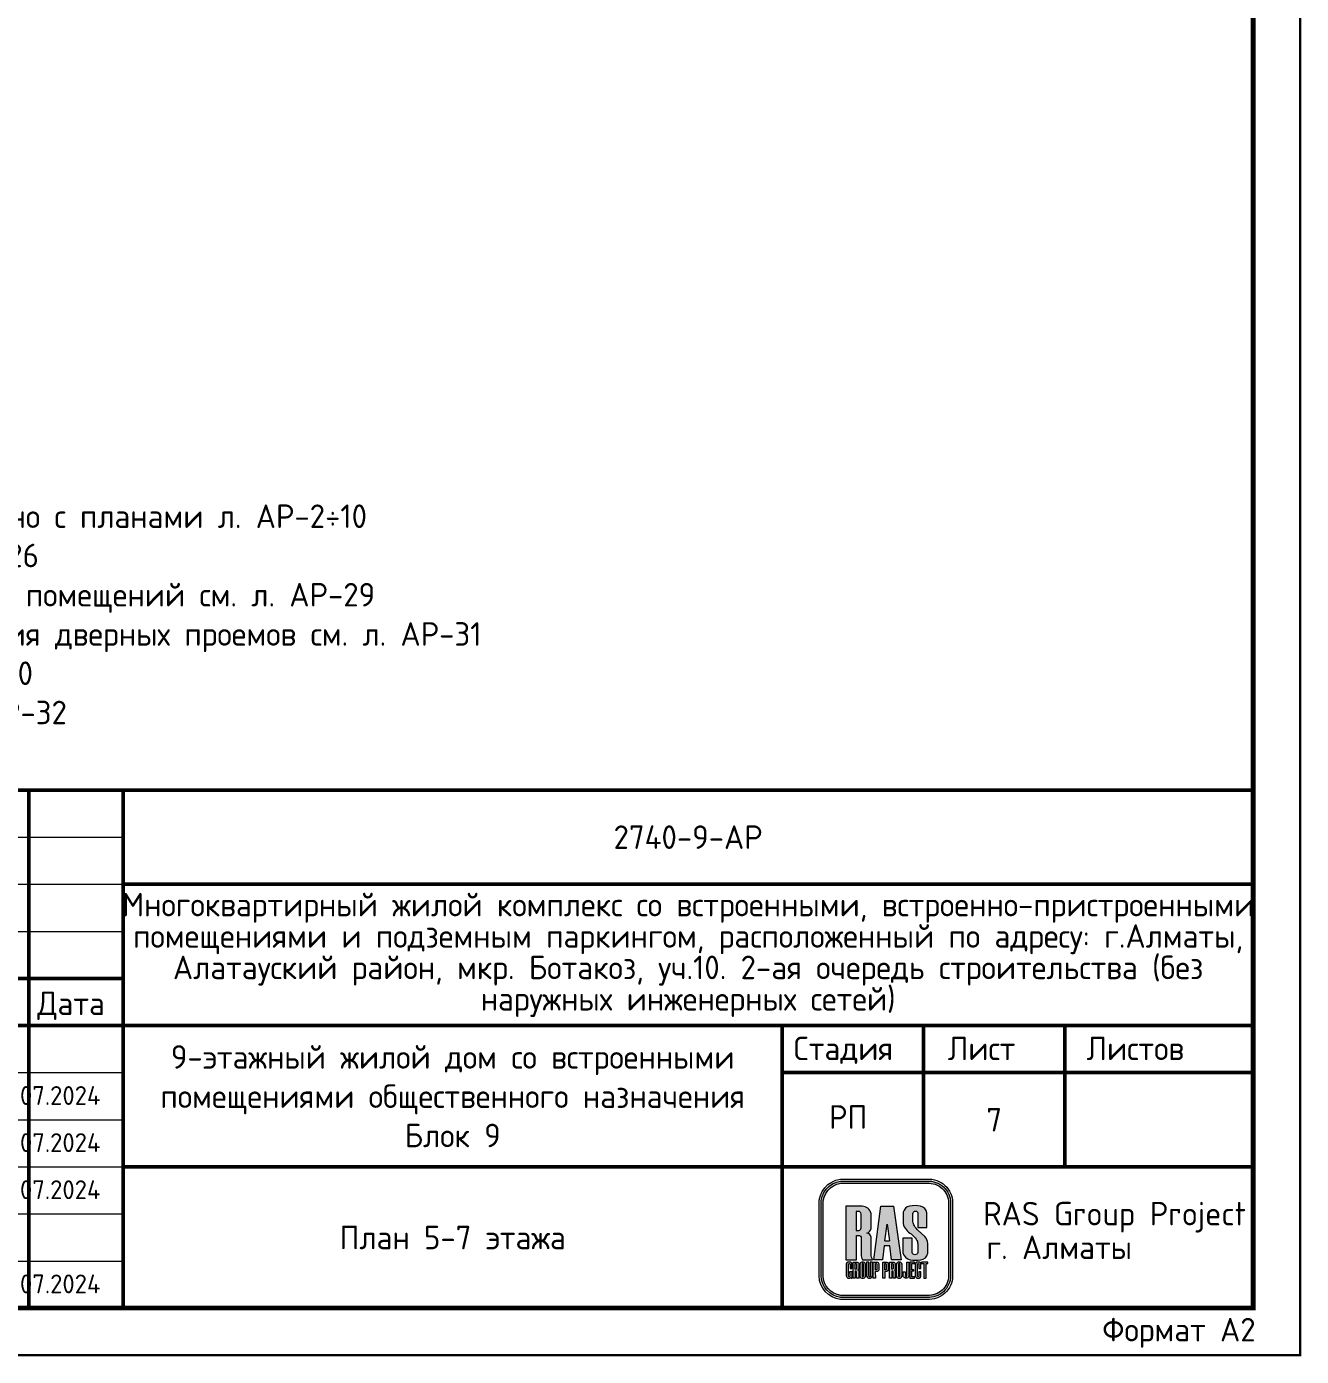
# Model space of a CAD drawing. Header units: millimetres. Extents: x -6427 to 93283, y -13 to 42012.
# Drawn here: x 45875 to 59412, y -13 to 14106 of the extents above; entities that cross this region are included whole.
import ezdxf
from ezdxf.enums import TextEntityAlignment as Align

# ---------------------------------------------------------------- set-up
doc = ezdxf.new("R2010")
doc.units = ezdxf.units.MM
doc.layers.add('Layout frame', color=96, linetype='Continuous')
doc.layers.add('АР_Текст', color=7, linetype='Continuous')
doc.layers.add('АР_Штамп', color=7, linetype='Continuous', lineweight=25)
doc.styles.add('Common Павел', font='')
doc.styles.add('Common_I', font='', dxfattribs={"height": 250})
doc.styles.add('GOST Common', font='', dxfattribs={"height": 350})
doc.styles.add('GOST Common_I', font='', dxfattribs={"height": 250})
doc.styles.get('Common Павел').set_extended_font_data('GOST Common')
doc.styles.get('Common_I').set_extended_font_data('GOST Common')
doc.styles.get('GOST Common').set_extended_font_data('GOST Common')
doc.styles.get('GOST Common_I').set_extended_font_data('GOST Common')

# ---------------------------------------------------------------- blocks, each defined once
blk = doc.blocks.new('*U25')
for points, const_width in [([(-593.9999999999997, 0), (2.274e-13, 0), (2.274e-13, 420), (-593.9999999999997, 420)], 0.25), ([(-573.9999999999997, 5), (-4.999999999999771, 5), (-4.999999999999771, 415), (-573.9999999999997, 415)], 0.5)]:
    blk.add_lwpolyline(points, close=True, dxfattribs=dict(const_width=const_width))
blk = doc.blocks.new('лого новое')
at = {"layer": 'АР_Штамп', "lineweight": 0, "true_color": 0x123c68}
h = blk.add_hatch(color=156, dxfattribs=at)
h.dxf.hatch_style = 1
h.paths.add_polyline_path([(3491.152349176371, -4007.756345860292, 0.432510665305299), (3488.433522004874, -4005.26023996548), (3478.381392579166, -4005.26023996548, 0.385867313233951), (3476.112666548638, -4007.99093714883), (3476.112666548638, -4016.258436733121, 0.3633185782160488), (3478.381848652841, -4018.760950673397), (3488.435907719681, -4018.760950673397, 0.4209607972622973), (3491.152349176371, -4016.267233166861)])
h.paths.add_polyline_path([(3490.914136246739, -4016.263422839734, -0.421296955965611), (3488.442523024669, -4018.522737743764), (3478.398615402494, -4018.522737743764, -0.3608855570349654), (3476.35087947827, -4016.253612772284), (3476.35087947827, -4007.985660469045, -0.3845067119856615), (3478.398615402494, -4005.498452895111), (3488.442523024669, -4005.498452895111, -0.4334440978334803), (3490.914136246739, -4007.757767799143)], flags=16)
h.paths.add_polyline_path([(3488.405698872497, -4010.63466882486), (3487.356890778481, -4010.63466882486), (3487.356890778481, -4009.004427546424, 1), (3486.780459530072, -4009.012921334686), (3486.780459530072, -4009.941910033622, 0.1110373298592397), (3486.919037582231, -4010.401968567459, 0.075325032108185), (3487.395305406925, -4010.993401264816), (3488.147817361837, -4011.688376024384, -0.2031706475057633), (3488.505884235824, -4012.475516479054), (3488.505884235824, -4013.629057872008, -0.3354881499694553), (3487.679826606594, -4014.389021072575, -0.0681083134678888), (3486.448819627535, -4014.372762872093, -0.2900966282773334), (3485.62369511959, -4013.580113346557), (3485.62369511959, -4011.881224907813), (3486.682777662877, -4011.881224907813), (3486.682777662877, -4013.530743476742, 0.7971486601616355), (3487.342173255775, -4013.530743476742), (3487.342173255775, -4012.547647615802, 0.1301230624830047), (3487.168868103954, -4012.004631414371, 0.063333580515416), (3486.581097788224, -4011.385550175188, -0.2209450606864363), (3485.646820848996, -4010.171392935713), (3485.646820848996, -4008.857411221615, -0.3050317132077415), (3486.381488225547, -4008.160675781195, -0.1133776647377639), (3487.6662116337, -4008.160675781195, -0.2751931329389394), (3488.405698872497, -4008.932711066996)], flags=0)
h.paths.add_polyline_path([(3488.516176386582, -4014.640047987255), (3488.516176386582, -4014.802681289889), (3488.29800302078, -4014.802681289889), (3488.29800302078, -4016.52822107969), (3488.027266351377, -4016.52822107969), (3488.027266351377, -4014.80268128989), (3487.787997869697, -4014.80268128989), (3487.787997869697, -4014.640047987255)], flags=0)
h.paths.add_polyline_path([(3485.395459722371, -4014.372762872093), (3484.287030488693, -4014.372762872093), (3484.100740031186, -4012.770772795244), (3483.43940991855, -4012.770772795244), (3483.243803420898, -4014.372762872093), (3482.237789938007, -4014.372762872093), (3483.057141232148, -4008.160675781195), (3484.53815138084, -4008.160675781195)], flags=0)
h.paths.add_polyline_path([(3487.552719809123, -4014.670651407292, -0.2650713148110467), (3487.693841127356, -4014.839443653551), (3487.693841127356, -4015.395608125575), (3487.482707896127, -4015.395608125575), (3487.478077692678, -4015.395608125575), (3487.478077692678, -4014.89700407411, 1), (3487.315203774734, -4014.901292368867), (3487.315203774734, -4016.291839690508, 1.003544226349862), (3487.455130444078, -4016.251512935683), (3487.45345998073, -4015.779359580734), (3487.707774727031, -4015.779359580734), (3487.706003353763, -4016.2739361102, -0.2363697239079357), (3487.520364018226, -4016.508761040738, -0.1493250764697856), (3487.218477787879, -4016.504332329583, -0.2254782813037806), (3487.046004605985, -4016.259680236822), (3487.046004605985, -4014.853508872544, -0.2309513250111045), (3487.227224851631, -4014.670651407292, -0.1890870422265336)], flags=0)
h.paths.add_polyline_path([(3486.94898528019, -4014.640047987255), (3486.94898528019, -4014.813046654149), (3486.648765518479, -4014.81304665415), (3486.648765518479, -4015.535071916183), (3486.869998712884, -4015.535071916183), (3486.869998712884, -4015.662122704845), (3486.648765518479, -4015.662122704845), (3486.648765518479, -4016.360354331466), (3486.94898528019, -4016.360354331466), (3486.94898528019, -4016.52822107969), (3486.419114002238, -4016.52822107969), (3486.419114002238, -4014.640047987255)], flags=0)
h.paths.add_polyline_path([(3486.302592694465, -4014.640047987255), (3486.302592694465, -4016.27983172754, -0.76106613662442), (3485.645642435666, -4016.276620270731), (3485.645642435666, -4015.76949757626), (3485.902984136379, -4015.76949757626), (3485.902984136379, -4016.263051999296, 1.002522602945169), (3486.065715238176, -4016.234470050668), (3486.061698204693, -4014.640047987255)], flags=0)
h.paths.add_polyline_path([(3484.054167416809, -4012.184351163419), (3483.513925595796, -4012.184351163419), (3483.784046506303, -4010.251808669196)], flags=0)
h.paths.add_polyline_path([(3485.52026532643, -4014.872592727537), (3485.52026532643, -4016.301398182923, -0.6727829416384699), (3484.8459827823, -4016.301398182923), (3484.8459827823, -4014.886519014956), (3484.8459827823, -4014.872592727538, -0.6897545911761342)], flags=0)
h.paths.add_polyline_path([(3485.26341673859, -4014.872592727537), (3485.263416738591, -4016.260051276446, -1), (3485.115460117286, -4016.301398182923), (3485.115460117286, -4014.890829754523, -1)], flags=0)
h.paths.add_polyline_path([(3484.731575537927, -4014.829128518401), (3484.731575537927, -4015.365599484944, -0.29132097750959), (3484.624405673275, -4015.567589385852, -0.1912034016723041), (3484.724085279807, -4015.690383524773), (3484.724085279807, -4016.351055534227, 0.1269421137424825), (3484.774054051055, -4016.52822107969), (3484.514193681508, -4016.52822107969, -0.1697611834000866), (3484.466101267964, -4016.405290146603), (3484.466101267964, -4015.763237105714, 0.5288834739631513), (3484.315962306094, -4015.702009929537), (3484.315962306094, -4016.52822107969), (3484.067868368359, -4016.52822107969), (3484.067868368359, -4014.640047987255), (3484.478914616341, -4014.640047987255, -0.3570941485884957)], flags=0)
h.paths.add_polyline_path([(3484.47786264221, -4014.909304862091), (3484.47786264221, -4015.37551665547, -0.4135154183770246), (3484.394837606905, -4015.481663412331), (3484.315962306094, -4015.481663412331), (3484.315962306094, -4014.826081642072), (3484.368976171223, -4014.826081642072, -0.4149120511803754)], flags=0)
h.paths.add_polyline_path([(3483.912550456917, -4014.86209270652), (3483.912550456917, -4015.525419377779, -0.3257717128889543), (3483.753239595588, -4015.744081647524), (3483.504179662376, -4015.744081647524), (3483.508073989689, -4016.52822107969), (3483.266979725983, -4016.52822107969), (3483.266979725983, -4014.640047987255), (3483.629081751041, -4014.640047987255, -0.3979925832420173)], flags=0)
h.paths.add_polyline_path([(3481.925552547025, -4010.776590910177, -0.2556427871070617), (3481.437477858377, -4011.283082794512, -0.345567410730248), (3481.919309827249, -4011.747394258252), (3481.919309827249, -4013.793806140706, 0.0712670889883368), (3482.091393576412, -4014.372762872093), (3480.932702232544, -4014.372762872093, -0.1350042729171633), (3480.760618483381, -4013.765144556619), (3480.760618483381, -4011.758859319368, 0.2424428225328785), (3480.559855795214, -4011.546766375749), (3480.209960601195, -4011.546766375749), (3480.209960601195, -4014.390955427592), (3478.998038354758, -4014.390955427592), (3478.998038354758, -4008.160675781195), (3480.843407449886, -4008.160675781195, -0.3507967409498668), (3481.925552547025, -4008.991851032702)], flags=0)
h.paths.add_polyline_path([(3483.679798651529, -4014.901174158794), (3483.679798651529, -4015.454042746358, -0.3068764904410675), (3483.614470046446, -4015.56012876023), (3483.508314224167, -4015.56012876023), (3483.508314224167, -4014.81752986923), (3483.57115583039, -4014.81752986923, -0.4140177902602409)], flags=0)
h.paths.add_polyline_path([(3482.821233504364, -4014.86209270652), (3482.821233504364, -4015.525419377779, -0.3257717128887565), (3482.661922643034, -4015.744081647524), (3482.412862709822, -4015.744081647524), (3482.416757037136, -4016.52822107969), (3482.175662773431, -4016.52822107969), (3482.175662773431, -4014.640047987255), (3482.537764798488, -4014.640047987255, -0.3979925832414501)], flags=0)
h.paths.add_polyline_path([(3482.588481698975, -4014.901174158794), (3482.588481698975, -4015.454042746358, -0.3068764904410143), (3482.523153093893, -4015.56012876023), (3482.416997271613, -4015.56012876023), (3482.416997271613, -4014.81752986923), (3482.479838877837, -4014.81752986923, -0.414017790260235)], flags=0)
h.paths.add_polyline_path([(3480.766128703652, -4010.665987208159, -0.3933015679782135), (3480.489090304595, -4010.989626176582), (3480.194317543556, -4010.989626176582), (3480.194317543556, -4008.761580495445), (3480.429413531686, -4008.761580495445, -0.43208775114214), (3480.766128703652, -4009.068761028025)], flags=0)
h.paths.add_polyline_path([(3482.077462505521, -4014.640047987255), (3482.077462505521, -4016.301398182923, -0.6737484248466835), (3481.403018119217, -4016.301398182923), (3481.403018119217, -4014.640047987255), (3481.667131903402, -4014.640047987255), (3481.667131903402, -4016.301398182923, 1), (3481.826720930969, -4016.285652217533), (3481.826720930969, -4014.640047987255)], flags=0)
h.paths.add_polyline_path([(3481.280124275839, -4014.872592727537), (3481.280124275839, -4016.301398182923, -0.6727829416384699), (3480.605841731709, -4016.301398182923), (3480.605841731709, -4014.886519014956), (3480.605841731709, -4014.872592727538, -0.6897545911761342)], flags=0)
h.paths.add_polyline_path([(3481.023275687999, -4014.872592727537), (3481.023275688, -4016.260051276446, -1), (3480.875319066696, -4016.301398182923), (3480.875319066696, -4014.890829754523, -1)], flags=0)
h.paths.add_polyline_path([(3480.489579594114, -4014.829128518401), (3480.489579594114, -4015.365599484944, -0.291320977509589), (3480.382409729462, -4015.567589385852, -0.1912034016723269), (3480.482089335995, -4015.690383524773), (3480.482089335995, -4016.351055534227, 0.1269421137424823), (3480.532058107243, -4016.52822107969), (3480.272197737696, -4016.52822107969, -0.1697611834000551), (3480.224105324153, -4016.405290146603), (3480.224105324153, -4015.763237105714, 0.5288834739631513), (3480.073966362282, -4015.702009929537), (3480.073966362282, -4016.52822107969), (3479.825872424547, -4016.52822107969), (3479.825872424547, -4014.640047987255), (3480.23691867253, -4014.640047987255, -0.3570941485884944)], flags=0)
h.paths.add_polyline_path([(3480.152841663092, -4015.481663412331), (3480.154696556314, -4015.481663412331, 0.4464287423633951), (3480.235866698398, -4015.365085617549), (3480.235866698398, -4014.909304862091, 0.6003983681813697), (3480.075821255503, -4014.849471616439), (3480.075821255503, -4014.851153759891, -0.5738683307367579), (3480.235866698398, -4014.899338028896), (3480.235866698398, -4015.37551665547, -0.4135154183770198)], flags=0)
h.paths.add_polyline_path([(3479.315206026635, -4016.291839690508, 1), (3479.455275370737, -4016.252007991727), (3479.455275370737, -4015.962953383338), (3479.315206026635, -4015.962953383338)], flags=0)
h = blk.add_hatch(color=156, dxfattribs=at)
h.dxf.hatch_style = 1
edge = h.paths.add_edge_path()
edge.add_arc((3480.865025205599, -4009.252565373658), 1.092103570862656, 13.81140456466949, 88.8657787606843)
edge.add_line((3480.886642961313, -4008.160675781195), (3478.998038354758, -4008.160675781195))
edge.add_line((3478.998038354758, -4008.160675781195), (3478.998038354758, -4014.390955427592))
edge.add_line((3478.998038354758, -4014.390955427592), (3480.209960601195, -4014.390955427592))
edge.add_line((3480.209960601195, -4014.390955427592), (3480.209960601195, -4011.546766375749))
edge.add_line((3480.209960601195, -4011.546766375749), (3480.559855795214, -4011.546766375749))
edge.add_arc((3480.454388156289, -4011.847665134864), 0.3188471202581165, 16.171989991716828, 70.6839912972967, ccw=False)
edge.add_line((3480.760618483381, -4011.758859319368), (3480.760618483381, -4013.765144556619))
edge.add_arc((3481.951336080019, -4013.756098201249), 1.190751960522806, 180.4352904600995, 211.1900432916994)
edge.add_line((3480.932702232544, -4014.372762872093), (3482.091393576412, -4014.372762872093))
edge.add_arc((3484.025976577555, -4013.482692639311), 2.129515533542216, 188.4007458294305, 204.706391341113, ccw=False)
edge.add_line((3481.919309827249, -4013.793806140706), (3481.919309827249, -4011.747394258252))
edge.add_arc((3481.382601440648, -4011.822192471401), 0.5418954372731826, 7.933908034159451, 84.18783428263328)
edge.add_arc((3481.218573331005, -4010.58372859893), 0.7328134025682466, 287.3806173200341, 344.7411249968013)
edge.add_line((3481.925552547025, -4010.776590910177), (3481.925552547025, -4008.991851032702))
edge = h.paths.add_edge_path(flags=16)
edge.add_line((3480.194317543556, -4008.761580495445), (3480.429413531686, -4008.761580495445))
edge.add_arc((3480.453222944098, -4009.073616880415), 0.3129434352473862, 0.889077648458283, 94.36340316026377, ccw=False)
edge.add_line((3480.766128703652, -4009.068761028025), (3480.766128703652, -4010.665987208159))
edge.add_arc((3480.453712084623, -4010.678948651778), 0.3126853736046641, -83.50346146917389, 2.3757070782988876, ccw=False)
edge.add_line((3480.489090304595, -4010.989626176582), (3480.194317543556, -4010.989626176582))
edge.add_line((3480.194317543556, -4010.989626176582), (3480.194317543556, -4008.761580495445))
h.paths.add_polyline_path([(3484.53815138084, -4008.160675781195), (3483.057141232148, -4008.160675781195), (3482.237789938007, -4014.372762872093), (3483.243803420898, -4014.372762872093), (3483.43940991855, -4012.770772795244), (3484.100740031186, -4012.770772795244), (3484.287030488693, -4014.372762872093), (3485.395459722371, -4014.372762872093)])
h.paths.add_polyline_path([(3483.784046506303, -4010.251808669196), (3484.054167416809, -4012.184351163419), (3483.513925595796, -4012.184351163419)], flags=16)
edge = h.paths.add_edge_path()
edge.add_arc((3487.068675154276, -4009.008674440556), 0.2882469117706405, 0.8441995531060229, 180.844199553106, ccw=False)
edge.add_line((3487.356890778481, -4009.004427546424), (3487.356890778481, -4010.63466882486))
edge.add_line((3487.356890778481, -4010.63466882486), (3488.405698872497, -4010.63466882486))
edge.add_line((3488.405698872497, -4010.63466882486), (3488.405698872497, -4008.932711066996))
edge.add_arc((3487.387712260165, -4009.167607299057), 1.044735843514188, 12.99334735294157, 74.53950109712157)
edge.add_arc((3487.023849929623, -4010.957101648312), 2.869255337041973, 77.06312024462098, 102.9368797553702)
edge.add_arc((3486.532058184357, -4009.055143056039), 0.9070518277705208, 99.55529012948952, 167.4087631735813)
edge.add_line((3485.646820848996, -4008.857411221615), (3485.646820848996, -4010.171392935713))
edge.add_arc((3487.420716371793, -4009.772940360422), 1.818095096676053, 192.6596635367102, 242.495889488476)
edge.add_arc((3484.441052907933, -4014.005921323069), 3.383214010716018, 36.26602087304008, 50.76164767935529, ccw=False)
edge.add_arc((3486.229911086268, -4012.603465708777), 1.113661884604153, 2.872938129742579, 32.52832132731021, ccw=False)
edge.add_line((3487.342173255775, -4012.547647615802), (3487.342173255775, -4013.530743476742))
edge.add_arc((3487.012475459326, -4013.455354367422), 0.3382072660183031, 192.8798921752608, 347.12010782473925, ccw=False)
edge.add_line((3486.682777662877, -4013.530743476742), (3486.682777662877, -4011.881224907813))
edge.add_line((3486.682777662877, -4011.881224907813), (3485.62369511959, -4011.881224907813))
edge.add_line((3485.62369511959, -4011.881224907813), (3485.62369511959, -4013.580113346557))
edge.add_arc((3486.66186208481, -4013.32520226939), 1.069004352160271, 193.7954618929713, 258.5045250360848)
edge.add_arc((3487.123724025906, -4009.883288844142), 4.539919932618162, 261.4507216765402, 277.0359284737468)
edge.add_arc((3487.590283575211, -4013.462758669072), 0.9305804611166145, 275.5217019212792, 349.7056723576251)
edge.add_line((3488.505884235824, -4013.629057872008), (3488.505884235824, -4012.475516479054))
edge.add_arc((3487.398261169063, -4012.504357759062), 1.107998500654323, 1.49158170056894, 47.42959412692374)
edge.add_line((3488.147817361837, -4011.688376024384), (3487.395305406925, -4010.993401264816))
edge.add_arc((3489.10896950349, -4009.125944638506), 2.534568777328695, 211.4349957264591, 227.4590770359736, ccw=False)
edge.add_arc((3487.872797156038, -4009.863778334469), 1.095128326504993, 184.0912310880538, 212.2280913148216, ccw=False)
edge.add_line((3486.780459530072, -4009.941910033622), (3486.780459530072, -4009.012921334686))
h.paths.add_polyline_path([(3488.29800302078, -4014.802681289889), (3488.516176386582, -4014.802681289889), (3488.516176386582, -4014.640047987255), (3487.787997869697, -4014.640047987255), (3487.787997869697, -4014.80268128989), (3488.027266351377, -4014.80268128989), (3488.027266351377, -4016.52822107969), (3488.29800302078, -4016.52822107969)])
edge = h.paths.add_edge_path()
edge.add_arc((3487.396640733706, -4014.899148221489), 0.0814651806270558, 1.508187702821374, 181.5081877028214, ccw=False)
edge.add_line((3487.478077692678, -4014.89700407411), (3487.478077692678, -4015.395608125575))
edge.add_line((3487.478077692678, -4015.395608125575), (3487.693841127356, -4015.395608125575))
edge.add_line((3487.693841127356, -4015.395608125575), (3487.693841127356, -4014.839443653551))
edge.add_arc((3487.47527083713, -4014.878793227966), 0.2220841299515784, 10.20573133618772, 69.5899109937086)
edge.add_arc((3487.389972330377, -4015.085615379082), 0.4457374111761962, 68.58505486389588, 111.4149451359195)
edge.add_arc((3487.323996333652, -4014.947784018142), 0.2935425075329021, 109.248607215053, 161.2666956360627)
edge.add_line((3487.046004605985, -4014.853508872544), (3487.046004605985, -4016.259680236822))
edge.add_arc((3487.389709308298, -4016.200498150971), 0.3487627297715581, 189.7698852210353, 240.5957406793991)
edge.add_arc((3487.376670120585, -4016.012398641406), 0.5167432318770712, 252.1736385119393, 286.1454086551669)
edge.add_arc((3487.378693935978, -4016.205974214734), 0.3342907031399593, 295.0742923546133, 348.2698950167803)
edge.add_line((3487.706003353763, -4016.2739361102), (3487.707774727031, -4015.779359580734))
edge.add_line((3487.707774727031, -4015.779359580734), (3487.45345998073, -4015.779359580734))
edge.add_line((3487.45345998073, -4015.779359580734), (3487.455273118836, -4016.291839690508))
edge.add_arc((3487.385238446785, -4016.271923841117), 0.0728113751158488, 195.8742296109649, 344.1257703891331, ccw=False)
edge.add_line((3487.315203774734, -4016.291839690508), (3487.315203774734, -4014.901292368867))
h.paths.add_polyline_path([(3486.648765518479, -4014.81304665415), (3486.94898528019, -4014.813046654149), (3486.94898528019, -4014.640047987255), (3486.419114002238, -4014.640047987255), (3486.419114002238, -4016.52822107969), (3486.94898528019, -4016.52822107969), (3486.94898528019, -4016.360354331466), (3486.648765518479, -4016.360354331466), (3486.648765518479, -4015.662122704845), (3486.869998712884, -4015.662122704845), (3486.869998712884, -4015.535071916183), (3486.648765518479, -4015.535071916183)])
edge = h.paths.add_edge_path()
edge.add_line((3486.302592694465, -4014.640047987255), (3486.061698204693, -4014.640047987255))
edge.add_line((3486.061698204693, -4014.640047987255), (3486.065787248372, -4016.263051999296))
edge.add_arc((3485.984385692376, -4016.248966019726), 0.082611307573986, 189.8174204222252, 350.1825795777749, ccw=False)
edge.add_line((3485.902984136379, -4016.263051999296), (3485.902984136379, -4015.76949757626))
edge.add_line((3485.902984136379, -4015.76949757626), (3485.645642435666, -4015.76949757626))
edge.add_line((3485.645642435666, -4015.76949757626), (3485.645642435666, -4016.276620270731))
edge.add_arc((3485.974561452721, -4016.187422314924), 0.3407990538431633, 195.1728469199727, 344.2669844731702)
edge.add_line((3486.302592694465, -4016.27983172754), (3486.302592694465, -4014.640047987255))
edge = h.paths.add_edge_path()
edge.add_arc((3485.183124054365, -4015.000712548753), 0.360664561494026, 20.80770248846211, 159.1922975116054)
edge.add_line((3484.8459827823, -4014.872592727538), (3484.8459827823, -4014.886519014956))
edge.add_line((3484.8459827823, -4014.886519014956), (3484.8459827823, -4016.301398182923))
edge.add_arc((3485.183124054365, -4016.164252392709), 0.3639686869812444, 202.1360135891633, 337.8639864108367)
edge.add_line((3485.52026532643, -4016.301398182923), (3485.52026532643, -4014.872592727537))
edge = h.paths.add_edge_path(flags=16)
edge.add_arc((3485.189438427938, -4016.280724729685), 0.0768126429423027, 195.6131745592698, 344.3868254407302, ccw=False)
edge.add_line((3485.115460117286, -4016.301398182923), (3485.115460117286, -4014.872592727538))
edge.add_arc((3485.189438427938, -4014.881711241031), 0.0745381629451054, 7.026794033485999, 172.973205966861, ccw=False)
edge.add_line((3485.26341673859, -4014.872592727537), (3485.263416738591, -4016.301398182923))
edge = h.paths.add_edge_path()
edge.add_arc((3484.519361933057, -4015.382430755482), 0.21288002667982, 299.5670027137753, 355.4652000270627)
edge.add_line((3484.731575537927, -4015.399262026019), (3484.731575537927, -4014.829128518401))
edge.add_arc((3484.489750539406, -4014.888919088285), 0.2491068890180652, 13.88770523456645, 92.49310093876998)
edge.add_line((3484.478914616341, -4014.640047987255), (3484.067868368359, -4014.640047987255))
edge.add_line((3484.067868368359, -4014.640047987255), (3484.067868368359, -4016.52822107969))
edge.add_line((3484.067868368359, -4016.52822107969), (3484.294902593191, -4016.52822107969))
edge.add_line((3484.294902593191, -4016.52822107969), (3484.294902593191, -4015.763237105714))
edge.add_arc((3484.380501930578, -4015.761171903039), 0.0856242467009926, 1.3820719871010283, 181.382071987101, ccw=False)
edge.add_line((3484.466101267964, -4015.759106700365), (3484.466101267964, -4016.405290146603))
edge.add_arc((3484.66596535227, -4016.397973038556), 0.1999979806532302, 182.0966861348375, 220.6356699147405)
edge.add_line((3484.514193681508, -4016.52822107969), (3484.774054051055, -4016.52822107969))
edge.add_arc((3485.092357329257, -4016.342815515026), 0.3683642223701313, 181.281768632118, 210.2199807595572, ccw=False)
edge.add_line((3484.724085279807, -4016.351055534227), (3484.724085279807, -4015.690383524773))
edge.add_arc((3484.519560807247, -4015.754553580155), 0.2143549763452746, 17.41937731705333, 60.71737671370614)
edge = h.paths.add_edge_path(flags=16)
edge.add_line((3484.394837606905, -4015.481663412331), (3484.315962306094, -4015.481663412331))
edge.add_line((3484.315962306094, -4015.481663412331), (3484.315962306094, -4014.826081642072))
edge.add_line((3484.315962306094, -4014.826081642072), (3484.394837606905, -4014.826081642072))
edge.add_arc((3484.381906889063, -4014.922006838459), 0.0967928032731099, 7.540589574898206, 82.32280577663761, ccw=False)
edge.add_line((3484.47786264221, -4014.909304862091), (3484.47786264221, -4015.398440192311))
edge.add_arc((3484.383150057443, -4015.386978423889), 0.0954035945260725, 277.0367753413707, 353.0998293082821, ccw=False)
edge = h.paths.add_edge_path()
edge.add_line((3483.912550456917, -4015.525419377779), (3483.912550456917, -4014.86209270652))
edge.add_arc((3483.653431216481, -4014.900927286782), 0.2620131778909747, 8.523563035429262, 84.66768199821196)
edge.add_line((3483.677780681921, -4014.640047987255), (3483.266979725983, -4014.640047987255))
edge.add_line((3483.266979725983, -4014.640047987255), (3483.266979725983, -4016.52822107969))
edge.add_line((3483.266979725983, -4016.52822107969), (3483.508073989689, -4016.52822107969))
edge.add_line((3483.508073989689, -4016.52822107969), (3483.504179662376, -4015.744081647524))
edge.add_line((3483.504179662376, -4015.744081647524), (3483.753239595588, -4015.744081647524))
edge.add_arc((3483.682900224964, -4015.525468737537), 0.2296502372579547, 287.8357376746598, 360.0123148395042)
edge = h.paths.add_edge_path(flags=16)
edge.add_line((3483.614470046446, -4015.56012876023), (3483.508314224167, -4015.56012876023))
edge.add_line((3483.508314224167, -4015.56012876023), (3483.508314224167, -4014.81752986923))
edge.add_line((3483.508314224167, -4014.81752986923), (3483.596098430904, -4014.81752986923))
edge.add_arc((3483.583627130647, -4014.913709748091), 0.0969850629105294, 7.426415653118397, 82.61188394394708, ccw=False)
edge.add_line((3483.679798651529, -4014.901174158794), (3483.679798651529, -4015.454042746358))
edge.add_arc((3483.56884914342, -4015.458877105504), 0.1110547809768066, -65.74512745374852, 2.494948249320089, ccw=False)
edge = h.paths.add_edge_path()
edge.add_line((3482.821233504364, -4015.525419377777), (3482.821233504364, -4014.86209270652))
edge.add_arc((3482.56211426393, -4014.90092728678), 0.2620131778889061, 8.523563035094844, 84.66768199867003)
edge.add_line((3482.586463729367, -4014.640047987255), (3482.175662773431, -4014.640047987255))
edge.add_line((3482.175662773431, -4014.640047987255), (3482.175662773431, -4016.52822107969))
edge.add_line((3482.175662773431, -4016.52822107969), (3482.416757037136, -4016.52822107969))
edge.add_line((3482.416757037136, -4016.52822107969), (3482.412862709822, -4015.744081647524))
edge.add_line((3482.412862709822, -4015.744081647524), (3482.661922643034, -4015.744081647524))
edge.add_arc((3482.591583272411, -4015.525468737537), 0.2296502372583876, 287.8357376746251, 360.0123148399581)
edge = h.paths.add_edge_path(flags=16)
edge.add_line((3482.523153093893, -4015.56012876023), (3482.416997271613, -4015.56012876023))
edge.add_line((3482.416997271613, -4015.56012876023), (3482.416997271613, -4014.81752986923))
edge.add_line((3482.416997271613, -4014.81752986923), (3482.50478147835, -4014.81752986923))
edge.add_arc((3482.492310178092, -4014.913709748092), 0.0969850629126257, 7.426415654010384, 82.6118839427532, ccw=False)
edge.add_line((3482.588481698975, -4014.901174158794), (3482.588481698975, -4015.454042746358))
edge.add_arc((3482.477532190866, -4015.458877105504), 0.1110547809777152, -65.74512745332078, 2.494948249299682, ccw=False)
edge = h.paths.add_edge_path()
edge.add_line((3482.077462505521, -4014.640047987255), (3481.826720930969, -4014.640047987255))
edge.add_line((3481.826720930969, -4014.640047987255), (3481.826720930969, -4016.301398182923))
edge.add_arc((3481.746926417186, -4016.293525200228), 0.0801819698338365, 185.6348911583978, 354.3651088416022, ccw=False)
edge.add_line((3481.667131903402, -4016.301398182923), (3481.667131903402, -4014.640047987255))
edge.add_line((3481.667131903402, -4014.640047987255), (3481.403018119217, -4014.640047987255))
edge.add_line((3481.403018119217, -4014.640047987255), (3481.403018119217, -4016.301398182923))
edge.add_arc((3481.740240312369, -4016.164741401321), 0.3638597030618459, 202.0598853007636, 337.9401146992095)
edge.add_line((3482.077462505521, -4016.301398182923), (3482.077462505521, -4014.640047987255))
edge = h.paths.add_edge_path()
edge.add_arc((3480.942983003774, -4015.000712548753), 0.360664561494026, 20.80770248846211, 159.1922975116054)
edge.add_line((3480.605841731709, -4014.872592727538), (3480.605841731709, -4014.886519014956))
edge.add_line((3480.605841731709, -4014.886519014956), (3480.605841731709, -4016.301398182923))
edge.add_arc((3480.942983003774, -4016.164252392709), 0.3639686869812444, 202.1360135891633, 337.8639864108367)
edge.add_line((3481.280124275839, -4016.301398182923), (3481.280124275839, -4014.872592727537))
edge = h.paths.add_edge_path(flags=16)
edge.add_arc((3480.949297377348, -4016.280724729685), 0.0768126429418647, 195.6131745592698, 344.3868254406389, ccw=False)
edge.add_line((3480.875319066696, -4016.301398182923), (3480.875319066696, -4014.872592727538))
edge.add_arc((3480.949297377347, -4014.881711241031), 0.074538162944654, 7.026794033485999, 172.9732059668182, ccw=False)
edge.add_line((3481.023275687999, -4014.872592727537), (3481.023275688, -4016.301398182923))
edge = h.paths.add_edge_path()
edge.add_line((3480.491434487336, -4015.399262026019), (3480.491434487336, -4014.829128518401))
edge.add_arc((3480.249609488816, -4014.888919088285), 0.2491068890180652, 13.88770523456645, 92.49310093876998)
edge.add_line((3480.238773565751, -4014.640047987255), (3479.827727317768, -4014.640047987255))
edge.add_line((3479.827727317768, -4014.640047987255), (3479.827727317768, -4016.52822107969))
edge.add_line((3479.827727317768, -4016.52822107969), (3480.073966362282, -4016.52822107969))
edge.add_line((3480.073966362282, -4016.52822107969), (3480.073966362282, -4015.685759909449))
edge.add_line((3480.073966362282, -4015.685759909449), (3480.132640710615, -4015.685759909449))
edge.add_arc((3480.128093309019, -4015.783855509591), 0.0982009451499986, 12.12008778057492, 87.34584910574131, ccw=False)
edge.add_line((3480.224105324153, -4015.763237105714), (3480.225960217374, -4016.405290146603))
edge.add_arc((3480.42582430168, -4016.397973038556), 0.1999979806532302, 182.0966861348375, 220.6356699147405)
edge.add_line((3480.274052630917, -4016.52822107969), (3480.533913000464, -4016.52822107969))
edge.add_arc((3480.852216278666, -4016.342815515026), 0.3683642223701313, 181.281768632118, 210.2199807595572, ccw=False)
edge.add_line((3480.483944229217, -4016.351055534227), (3480.483944229217, -4015.690383524773))
edge.add_arc((3480.279419756656, -4015.754553580154), 0.2143549763451384, 17.41937731693736, 60.71737671354067)
edge.add_arc((3480.27922088247, -4015.382430755483), 0.212880026677287, 299.5670027133178, 355.4652000273707)
edge = h.paths.add_edge_path(flags=16)
edge.add_line((3480.154696556314, -4015.481663412331), (3480.075821255503, -4015.481663412331))
edge.add_line((3480.075821255503, -4015.481663412331), (3480.075821255503, -4014.826081642072))
edge.add_line((3480.075821255503, -4014.826081642072), (3480.154696556314, -4014.826081642072))
edge.add_arc((3480.141765838473, -4014.922006838459), 0.0967928032731099, 7.540589574862906, 82.32280577663761, ccw=False)
edge.add_line((3480.237721591619, -4014.909304862091), (3480.237721591619, -4015.398440192311))
edge.add_arc((3480.143009006852, -4015.386978423889), 0.095403594526524, 277.0367753413707, 353.0998293083149, ccw=False)
edge = h.paths.add_edge_path()
edge.add_arc((3479.396642985607, -4014.899148221489), 0.0814651806270558, 1.508187702821374, 181.5081877028214, ccw=False)
edge.add_line((3479.478079944579, -4014.89700407411), (3479.478079944579, -4015.395608125575))
edge.add_line((3479.478079944579, -4015.395608125575), (3479.693843379257, -4015.395608125575))
edge.add_line((3479.693843379257, -4015.395608125575), (3479.693843379257, -4014.839443653551))
edge.add_arc((3479.47527308903, -4014.878793227966), 0.2220841299515784, 10.20573133618772, 69.58991099407937)
edge.add_arc((3479.389974582279, -4015.085615379083), 0.4457374111769682, 68.58505486412317, 111.4149451358768)
edge.add_arc((3479.323998585554, -4014.947784018142), 0.2935425075334814, 109.2486072151075, 161.2666956360072)
edge.add_line((3479.046006857886, -4014.853508872544), (3479.046006857886, -4016.259680236822))
edge.add_arc((3479.389711560199, -4016.200498150971), 0.3487627297715581, 189.7698852210353, 240.5957406793991)
edge.add_arc((3479.350038746636, -4016.154519107064), 0.3737338411206955, 249.3895872444918, 289.0197487544859)
edge.add_line((3479.471836376957, -4016.50784943586), (3479.547492535773, -4016.439277084862))
edge.add_line((3479.547492535773, -4016.439277084862), (3479.626898881218, -4016.52822107969))
edge.add_line((3479.626898881218, -4016.52822107969), (3479.707776978932, -4016.52822107969))
edge.add_line((3479.707776978932, -4016.52822107969), (3479.707776978932, -4015.779359580734))
edge.add_line((3479.707776978932, -4015.779359580734), (3479.404057380207, -4015.779359580734))
edge.add_line((3479.404057380207, -4015.779359580734), (3479.404057380207, -4015.962953383338))
edge.add_line((3479.404057380207, -4015.962953383338), (3479.455275370737, -4015.962953383338))
edge.add_line((3479.455275370737, -4015.962953383338), (3479.455275370737, -4016.291839690508))
edge.add_arc((3479.385240698686, -4016.271923841117), 0.0728113751154114, 195.874229610867, 344.1257703890352, ccw=False)
edge.add_line((3479.315206026635, -4016.291839690508), (3479.315206026635, -4014.901292368867))
at = {"layer": 'АР_Штамп', "color": 156, "lineweight": 0, "true_color": 0x123c68}
for points in [[(3478.364933761618, -4005.022027035848), (3488.42493581479, -4005.022027035848, -0.4317009383613414), (3491.390562106003, -4007.7549893693), (3491.390562106003, -4016.270871116386, -0.4206683327121648), (3488.429591832438, -4018.999163603028), (3478.365828613749, -4018.999163603028, -0.3654447117801098), (3475.874453619006, -4016.263046767056), (3475.874453619006, -4007.995980787246, -0.3870560952137978)], [(3478.381392579166, -4005.26023996548), (3488.433522004874, -4005.26023996548, -0.4325106653053031), (3491.152349176371, -4007.756345860292), (3491.152349176371, -4016.267233166861, -0.420960797262297), (3488.435907719681, -4018.760950673397), (3478.381848652841, -4018.760950673397, -0.3633185782160482), (3476.112666548638, -4016.258436733121), (3476.112666548638, -4007.99093714883, -0.3858673132339492)], [(3478.398615402494, -4005.498452895111), (3488.442523024669, -4005.498452895111, -0.4334440978334822), (3490.914136246739, -4007.757767799143), (3490.914136246739, -4016.263422839734, -0.4212969559656122), (3488.442523024669, -4018.522737743764), (3478.398615402494, -4018.522737743764, -0.360885557034962), (3476.35087947827, -4016.253612772284), (3476.35087947827, -4007.985660469045, -0.3845067119856619)]]:
    blk.add_lwpolyline(points, format="xyb", close=True, dxfattribs=at)
for points in [[(3478.998038354758, -4008.144621703259), (3478.998038354758, -4014.390955427592), (3480.209960601195, -4014.390955427592), (3480.209960601195, -4011.546766375749), (3480.559855795214, -4011.546766375749, -0.2424428225328785), (3480.760618483381, -4011.758859319368), (3480.760618483381, -4013.765144556619, 0.1350042729171358), (3480.932702232544, -4014.372762872093), (3482.091393576412, -4014.372762872093, -0.0712670889883365), (3481.919309827249, -4013.793806140706), (3481.919309827249, -4011.747394258252, 0.3455674107302429), (3481.437477858377, -4011.283082794512, 0.2556427871070579), (3481.925552547025, -4010.776590910177), (3481.925552547025, -4008.991851032702, 0.3397188707446383), (3480.886642961313, -4008.160675781195), (3478.998038354758, -4008.160675781195)], [(3488.405698872497, -4010.63111217652), (3488.405698872497, -4008.932711066996, 0.2751931329389401), (3487.6662116337, -4008.160675781195, 0.1133776647377631), (3486.381488225547, -4008.160675781195, 0.3050317132077435), (3485.646820848996, -4008.857411221615), (3485.646820848996, -4010.171392935713, 0.2209450606864365), (3486.581097788224, -4011.385550175188, -0.0633335805154108), (3487.168868103954, -4012.004631414371, -0.1301230624830199), (3487.342173255775, -4012.547647615802), (3487.342173255775, -4013.530743476742, -0.7971486601616355), (3486.682777662877, -4013.530743476742), (3486.682777662877, -4011.881224907813), (3485.62369511959, -4011.881224907813), (3485.62369511959, -4013.580113346557, 0.2900966282773357), (3486.448819627535, -4014.372762872093, 0.0681083134678881), (3487.679826606594, -4014.389021072575, 0.335488149969456), (3488.505884235824, -4013.629057872008), (3488.505884235824, -4012.475516479054, 0.2017779978776569), (3488.152173106794, -4011.692398728323), (3487.383425308678, -4010.982429520955, -0.068429663626134), (3486.94639327662, -4010.447800511885, -0.1233907737115138), (3486.780459530072, -4009.941910033622), (3486.780459530072, -4009.004427546424, -0.9853734280506143), (3487.356890778481, -4009.004427546424), (3487.356890778481, -4010.63466882486), (3488.405698872497, -4010.63466882486)], [(3480.194317543556, -4008.761580495445), (3480.194317543556, -4010.989626176582), (3480.489090304595, -4010.989626176582, 0.3933015679782024), (3480.766128703652, -4010.665987208159), (3480.766128703652, -4009.078472732805, 0.4413261151789938), (3480.429413531686, -4008.761580495445), (3480.194317543556, -4008.761580495445)], [(3479.482710148028, -4015.395608125575), (3479.693843379257, -4015.395608125575), (3479.693843379257, -4014.839443653551, 0.2650713148110467), (3479.552722061024, -4014.670651407292, 0.1890870422263893), (3479.227227103533, -4014.670651407292, 0.2309513250113313), (3479.046006857886, -4014.853508872544), (3479.046006857886, -4016.259680236822, 0.2254782813037918), (3479.21848003978, -4016.504332329583, 0.1746635550942333), (3479.471836376957, -4016.50784943586), (3479.547492535773, -4016.439277084862), (3479.626898881218, -4016.52822107969), (3479.707776978932, -4016.52822107969), (3479.707776978932, -4015.779359580734), (3479.404057380207, -4015.779359580734), (3479.404057380207, -4015.962953383338), (3479.455275370737, -4015.962953383338), (3479.455275370737, -4016.291839690508, -0.7552762678347423), (3479.315206026635, -4016.291839690508), (3479.315206026635, -4014.89700407411, -0.9740176235667911), (3479.478079944579, -4014.89700407411), (3479.478079944579, -4015.395608125575), (3479.482710148028, -4015.395608125575)], [(3479.825872424547, -4016.52822107969), (3479.825872424547, -4014.640047987255), (3480.23691867253, -4014.640047987255, -0.3570941485885068), (3480.489579594114, -4014.829128518401), (3480.489579594114, -4015.399262026019, -0.2488562437155076), (3480.382409729462, -4015.567589385852, -0.191203401672294), (3480.482089335995, -4015.690383524773), (3480.482089335995, -4016.351055534227, 0.1269421137424708), (3480.532058107243, -4016.52822107969), (3480.272197737696, -4016.52822107969, -0.1697611834000821), (3480.224105324153, -4016.405290146603), (3480.224105324153, -4015.763237105714, 0.3410707618084187), (3480.132640710598, -4015.685759909449), (3480.073966362282, -4015.685759909449), (3480.073966362282, -4016.52822107969), (3479.825872424547, -4016.52822107969)], [(3480.605841731709, -4014.886519014956), (3480.605841731709, -4016.301398182923, 0.6727829416384703), (3481.280124275839, -4016.301398182923), (3481.280124275839, -4014.872592727537, 0.6897545911761345), (3480.605841731709, -4014.872592727538), (3480.605841731709, -4014.886519014956)], [(3481.403018119217, -4014.640047987255), (3481.403018119217, -4016.301398182923, 0.6737484248466838), (3482.077462505521, -4016.301398182923), (3482.077462505521, -4014.640047987255), (3481.826720930969, -4014.640047987255), (3481.826720930969, -4016.301398182923, -0.9061899585623971), (3481.667131903402, -4016.301398182923), (3481.667131903402, -4014.640047987255), (3481.403018119217, -4014.640047987255)], [(3482.416757037136, -4016.52822107969), (3482.175662773431, -4016.52822107969), (3482.175662773431, -4014.640047987255), (3482.586463729367, -4014.640047987255, -0.3450311592552771), (3482.821233504364, -4014.86209270652), (3482.821233504364, -4015.525419377778, -0.3257717128903652), (3482.661922643034, -4015.744081647524), (3482.412862709822, -4015.744081647524), (3482.416757037136, -4016.52822107969)], [(3483.508073989689, -4016.52822107969), (3483.266979725983, -4016.52822107969), (3483.266979725983, -4014.640047987255), (3483.677780681921, -4014.640047987255, -0.3450311592552771), (3483.912550456917, -4014.86209270652), (3483.912550456917, -4015.525419377778, -0.3257717128903652), (3483.753239595588, -4015.744081647524), (3483.504179662376, -4015.744081647524), (3483.508073989689, -4016.52822107969)], [(3484.067868368359, -4016.52822107969), (3484.067868368359, -4014.640047987255), (3484.478914616341, -4014.640047987255, -0.3570941485885068), (3484.731575537927, -4014.829128518401), (3484.731575537927, -4015.399262026019, -0.2488562437155076), (3484.624405673275, -4015.567589385852, -0.191203401672294), (3484.724085279807, -4015.690383524773), (3484.724085279807, -4016.351055534227, 0.1269421137424708), (3484.774054051055, -4016.52822107969), (3484.514193681508, -4016.52822107969, -0.1697611834000821), (3484.466101267964, -4016.405290146603), (3484.466101267964, -4015.763237105714, 0.3410707618084187), (3484.37463665441, -4015.685759909449), (3484.315962306094, -4015.685759909449), (3484.315962306094, -4016.52822107969), (3484.067868368359, -4016.52822107969)], [(3484.8459827823, -4014.886519014956), (3484.8459827823, -4016.301398182923, 0.6727829416384703), (3485.52026532643, -4016.301398182923), (3485.52026532643, -4014.872592727537, 0.6897545911761345), (3484.8459827823, -4014.872592727538), (3484.8459827823, -4014.886519014956)], [(3486.061698204693, -4014.640047987255), (3486.302592694465, -4014.640047987255), (3486.302592694465, -4016.27983172754, -0.7610661366244211), (3485.645642435666, -4016.276620270731), (3485.645642435666, -4015.76949757626), (3485.902984136379, -4015.76949757626), (3485.902984136379, -4016.263051999296, 0.8418184046332235), (3486.065787248372, -4016.263051999296), (3486.061698204693, -4014.640047987255)], [(3487.482707896127, -4015.395608125575), (3487.693841127356, -4015.395608125575), (3487.693841127356, -4014.839443653551, 0.2650713148110467), (3487.552719809123, -4014.670651407292, 0.1890870422263893), (3487.227224851632, -4014.670651407292, 0.2309513250113313), (3487.046004605985, -4014.853508872544), (3487.046004605985, -4016.259680236822, 0.2254782813037918), (3487.218477787879, -4016.504332329583, 0.1493250764697567), (3487.520364018226, -4016.508761040738, 0.2363697239079677), (3487.706003353763, -4016.2739361102), (3487.707774727031, -4015.779359580734), (3487.45345998073, -4015.779359580734), (3487.455273118836, -4016.291839690508, -0.7552762678347423), (3487.315203774734, -4016.291839690508), (3487.315203774734, -4014.89700407411, -0.9740176235667911), (3487.478077692678, -4014.89700407411), (3487.478077692678, -4015.395608125575), (3487.482707896127, -4015.395608125575)], [(3480.073966362282, -4015.481663412331), (3480.073966362282, -4014.826081642072), (3480.152841663092, -4014.826081642072, -0.3383948413780713), (3480.235866698398, -4014.909304862091), (3480.235866698398, -4015.398440192311, -0.3446353865008), (3480.152841663092, -4015.481663412331), (3480.073966362282, -4015.481663412331)], [(3480.075821255503, -4015.481663412331), (3480.075821255503, -4014.826081642072), (3480.154696556314, -4014.826081642072, -0.3383948413780713), (3480.237721591619, -4014.909304862091), (3480.237721591619, -4015.398440192311, -0.3446353865008), (3480.154696556314, -4015.481663412331), (3480.075821255503, -4015.481663412331)], [(3480.875319066696, -4014.872592727538), (3480.875319066696, -4016.301398182923, 0.7588601200652584), (3481.023275688, -4016.301398182923), (3481.023275687999, -4014.872592727537, 0.884308507123654), (3480.875319066696, -4014.872592727538)], [(3482.416997271613, -4015.56012876023), (3482.416997271613, -4014.81752986923), (3482.50478147835, -4014.81752986923, -0.340357015293189), (3482.588481698975, -4014.901174158794), (3482.588481698975, -4015.454042746358, -0.3068764904410508), (3482.523153093893, -4015.56012876023), (3482.416997271613, -4015.56012876023)], [(3483.508314224167, -4015.56012876023), (3483.508314224167, -4014.81752986923), (3483.596098430904, -4014.81752986923, -0.340357015293189), (3483.679798651529, -4014.901174158794), (3483.679798651529, -4015.454042746358, -0.3068764904410508), (3483.614470046446, -4015.56012876023), (3483.508314224167, -4015.56012876023)], [(3484.315962306094, -4015.481663412331), (3484.315962306094, -4014.826081642072), (3484.394837606905, -4014.826081642072, -0.3383948413780713), (3484.47786264221, -4014.909304862091), (3484.47786264221, -4015.398440192311, -0.3446353865008), (3484.394837606905, -4015.481663412331), (3484.315962306094, -4015.481663412331)], [(3485.115460117286, -4014.872592727538), (3485.115460117286, -4016.301398182923, 0.7588601200652584), (3485.263416738591, -4016.301398182923), (3485.26341673859, -4014.872592727537, 0.884308507123654), (3485.115460117286, -4014.872592727538)]]:
    blk.add_lwpolyline(points, format="xyb", dxfattribs=at)
for points in [[(3482.237789938007, -4014.372762872093), (3483.057141232148, -4008.160675781195), (3484.53815138084, -4008.160675781195), (3485.395459722371, -4014.372762872093), (3484.287030488693, -4014.372762872093), (3484.100740031186, -4012.770772795244), (3483.43940991855, -4012.770772795244), (3483.243803420898, -4014.372762872093), (3482.237789938007, -4014.372762872093)], [(3483.513925595796, -4012.184351163419), (3483.784046506303, -4010.251808669196), (3484.054167416809, -4012.184351163419)], [(3483.513925595796, -4012.184351163419), (3484.054167416809, -4012.184351163419)], [(3486.419114002238, -4014.640047987255), (3486.419114002238, -4016.52822107969), (3486.94898528019, -4016.52822107969), (3486.94898528019, -4016.360354331466), (3486.648765518479, -4016.360354331466), (3486.648765518479, -4015.662122704845), (3486.869998712884, -4015.662122704845), (3486.869998712884, -4015.535071916183), (3486.648765518479, -4015.535071916183), (3486.648765518479, -4014.81304665415), (3486.94898528019, -4014.813046654149), (3486.94898528019, -4014.640047987255), (3486.419114002238, -4014.640047987255)], [(3487.787997869697, -4014.640047987255), (3487.787997869697, -4014.80268128989), (3488.027266351377, -4014.80268128989), (3488.027266351377, -4016.52822107969), (3488.29800302078, -4016.52822107969), (3488.29800302078, -4014.802681289889), (3488.516176386582, -4014.802681289889), (3488.516176386582, -4014.640047987255), (3487.787997869697, -4014.640047987255)]]:
    blk.add_lwpolyline(points, dxfattribs=at)
blk = doc.blocks.new('штамп надпись')
at = {"layer": 'АР_Штамп', "lineweight": 50}
for p, q in [((103966.0342111031, 9619.313910381405), (122466.0342111031, 9619.313910381405)), ((109466.0342111031, 9619.313910381405), (109466.0342111031, 4119.313910381403)), ((109466.0342111031, 9619.313910381405), (109466.0342111031, 4119.313910381403)), ((110466.0342111031, 9619.313910381405), (110466.0342111031, 4119.313910381403)), ((110466.0342111031, 8619.313910381405), (122466.0342111031, 8619.313910381405)), ((110466.0342111031, 8619.313910381405), (122466.0342111031, 8619.313910381405)), ((103966.0342111031, 7619.313910381404), (110466.0342111031, 7619.313910381404)), ((103966.0342111031, 7119.313910381404), (122466.0342111031, 7119.313910381404)), ((117466.0342111031, 7119.313910381404), (117466.0342111031, 4119.313910381403)), ((118966.0342111031, 7119.313910381404), (118966.0342111031, 5619.313910381403)), ((120466.0342111031, 7119.313910381404), (120466.0342111031, 5619.313910381403)), ((117466.0342111031, 6619.313910381404), (122466.0342111031, 6619.313910381404)), ((110466.0342111031, 5619.313910381403), (122466.0342111031, 5619.313910381403))]:
    blk.add_line(p, q, dxfattribs=at)
at = {"layer": 'АР_Штамп', "color": 7, "lineweight": 0}
blk.add_line((122466.0342111031, 9619.313910381405), (122015.1101791303, 9619.313910381405), dxfattribs=at)
at = {"layer": 'АР_Штамп', "color": 7, "lineweight": 9}
for p, q in [((103966.0342111031, 9119.313910381405), (110466.0342111031, 9119.313910381405)), ((103966.0342111031, 8619.313910381405), (110466.0342111031, 8619.313910381405)), ((103966.0342111031, 8119.313910381404), (110466.0342111031, 8119.313910381404)), ((103966.0342111031, 6619.313910381404), (110466.0342111031, 6619.313910381404)), ((103966.0342111031, 6119.313910381403), (110466.0342111031, 6119.313910381403)), ((103966.0342111031, 5619.313910381403), (110466.0342111031, 5619.313910381403)), ((103966.0342111031, 5119.313910381403), (110466.0342111031, 5119.313910381403)), ((103966.0342111031, 4619.313910381403), (110466.0342111031, 4619.313910381403))]:
    blk.add_line(p, q, dxfattribs=at)
at = {"layer": 'АР_Штамп', "lineweight": 50}
blk.add_lwpolyline([(103966.0342111031, 4119.313910381403), (122466.0342111031, 4119.313910381403), (122466.0342111031, 9619.313910381405), (103966.0342111031, 9619.313910381405)], close=True, dxfattribs=at)
at = {"layer": 'АР_Штамп', "color": 5, "lineweight": 0, "xscale": 91.46867270934787, "yscale": 91.46867270934787, "zscale": 91.46867270934787}
blk.add_blockref('лого новое', (-200077.7387164808, 371822.8438075521), dxfattribs=at)
at = {"layer": 'АР_Штамп', "lineweight": 0, "ltscale": 100, "style": 'GOST Common'}
for s, p in [('Дата', (109554.4268816064, 7229.919422781211)), ('Стадия', (117587.5433286566, 6751.959133472293)), ('Лист', (119223.5700131792, 6751.959133472293)), ('Листов', (120696.6048938918, 6751.959133472293)), ('РП', (117961.7856460011, 6023.3427108092))]:
    blk.add_text(s, height=250, dxfattribs=at).set_placement(p)
at = {"layer": 'АР_Штамп', "char_height": 250, "attachment_point": 5}
for s, insert, width, style in [('2740-9-АР', (116466.0342111031, 9119.313910381405), 12000, 'GOST Common_I'), ('9-этажный жилой дом со встроенными помещениями общественного назначения\\PБлок 9', (113966.0342111031, 6369.313910381403), 6999.999999999994, 'Common_I')]:
    blk.add_mtext(s, dxfattribs=dict(at, insert=insert, width=width, style=style))
at = {"layer": 'АР_Штамп', "insert": (116466.0342111031, 7869.313910381404), "char_height": 250, "width": 12000, "attachment_point": 5, "line_spacing_factor": 0.8, "style": 'Common_I'}
blk.add_mtext('Многоквартирный жилой комплекс со встроенными, встроенно-пристроенными помещениями и подземным паркингом, расположенный по адресу: г.Алматы, Алатауский район, мкр. Ботакоз, уч.10. 2-ая очередь строительства (без наружных инженерных сетей)', dxfattribs=at)
at = {"layer": 'АР_Штамп', "lineweight": 0, "ltscale": 100, "char_height": 200, "attachment_point": 1, "style": 'GOST Common_I'}
for insert in [(109466.0342111031, 6476.604176105), (109466.0342111031, 5976.604176105), (109466.0342111031, 5476.604176105), (109466.0342111031, 4476.604176105)]:
    blk.add_mtext_dynamic_manual_height_columns('\\pi-95.2381;07.2024', width=1000, gutter_width=1250, heights=[0], dxfattribs=dict(at, insert=insert))
at = {"layer": 'АР_Штамп', "color": 18, "lineweight": -3, "true_color": 0x000000, "char_height": 250, "attachment_point": 1, "style": 'GOST Common_I'}
for s, insert, width in [('RAS Group Project', (119598.6472444483, 5247.531398573847), 3521.897494607238), ('г. Алматы', (119633.8295875935, 4890.179766916146), 1571.097655740159)]:
    blk.add_mtext(s, dxfattribs=dict(at, insert=insert, width=width))
blk = doc.blocks.new('A$C164591cb')
at = {"layer": 'АР_Текст', "insert": (57.89882387238321, 3032.625072933646), "char_height": 250, "width": 18535.14514985487, "attachment_point": 1, "style": 'GOST Common_I'}
blk.add_mtext('\\pt500;1.^IДанный лист смотреть совместно с планами л. {\\C1;АР-2÷10}\\P2.^IКладочные чертежи см. {\\C1;АР-19÷26}\\P3.^IВедомость внутренней отделки помещений см. л. {\\C1;АР-29\\P}4.^IВедомость элементов заполнения дверных проемов см. л. {\\C1;АР-31\\P}5.^IЭкспликацию полов см. л. {\\C1;АР-30\\P}6.^IМаркировку витражей см. л. {\\C1;АР-32\\P}7.^IРазрезы см. л. {\\C1;АР-13,14}', dxfattribs=at)

msp = doc.modelspace()

# ---------------------------------------------------------------- linework, layer by layer
at = {"layer": 'Layout frame'}
msp.add_lwpolyline([(0, 42000), (59400, 42000), (59400, 0), (0, 0)], close=True, dxfattribs=at)

# ---------------------------------------------------------------- block references
at = {"color": 2}
msp.add_blockref('A$C164591cb', (40399.99999999997, 5999.999999999971), dxfattribs=at)
at = {"layer": 'АР_Штамп'}
ref = msp.add_blockref('*U25', (59399.99999999994, -2.91038e-11), dxfattribs=dict(at, xscale=100, yscale=100, zscale=100))
ref.add_attrib('ФОРМАТ', 'Формат А2', dxfattribs={"layer": '0', "height": 250, "style": 'Common Павел'}).set_placement((58111.93347556481, 396.5054001847457), align=Align.TOP_CENTER)
msp.add_blockref('штамп надпись', (-63566.03421110317, -3619.313910381432), dxfattribs=at)

# ---------------------------------------------------------------- texts
at = {"insert": (50399.99999999988, 1249.999999999971), "char_height": 250, "width": 6999.999999999985, "attachment_point": 5, "style": 'Common Павел'}
msp.add_mtext('План 5-7 этажа', dxfattribs=at)
at = {"layer": 'АР_Штамп', "insert": (56149.99999999988, 2499.999999999971), "char_height": 250, "width": 1500.000000000011, "attachment_point": 5, "style": 'Common Павел'}
msp.add_mtext('7', dxfattribs=at)

doc.saveas('drawing.dxf')
